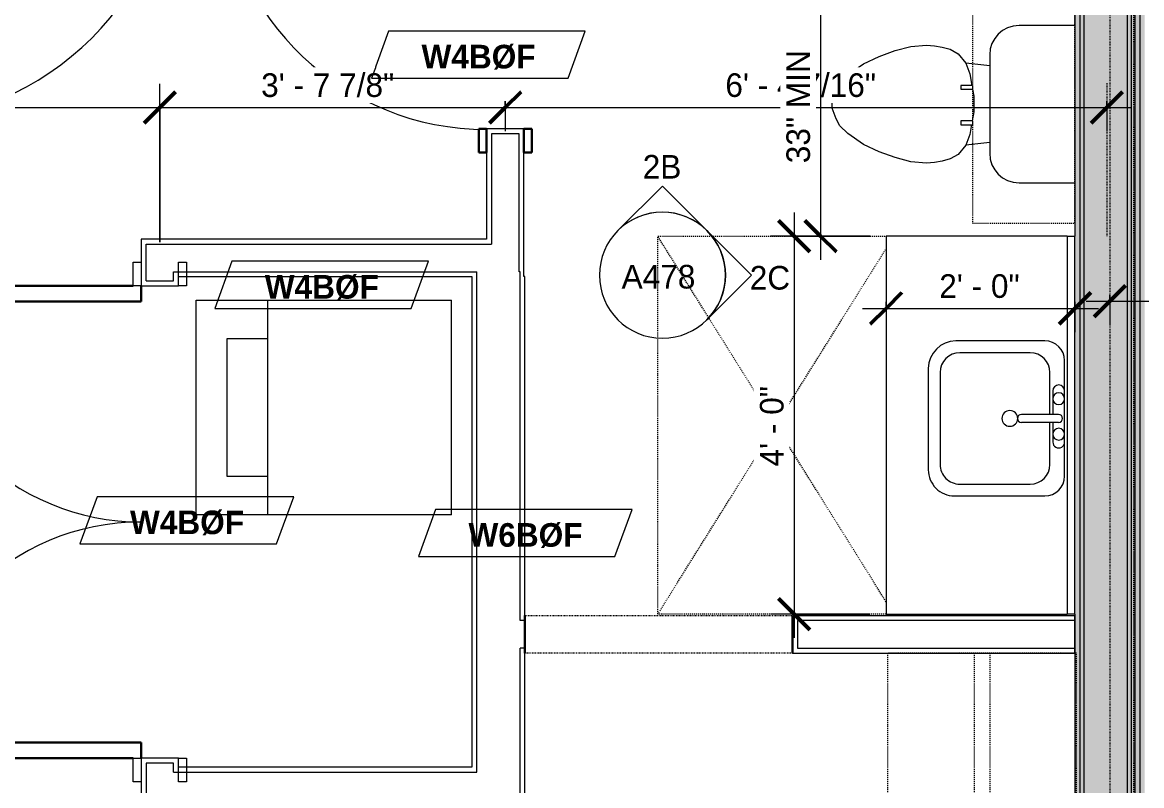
# Model space of a CAD drawing. Header units: inches. Extents: x -4010 to -1814, y 9846 to 12241.
# Drawn here: x -3476.9 to -3334.7, y 10224.8 to 10321.7 of the extents above; entities that cross this region are included whole.
import ezdxf

# ---------------------------------------------------------------- set-up
doc = ezdxf.new("R2010")
doc.units = ezdxf.units.IN
doc.header["$MEASUREMENT"] = 0
for name, pattern in [('Dash', [0.25, 0.125, -0.125]), ('Dash 3_32_', [0.1875, 0.09375, -0.09375]), ('Dash_2_', [0.25, 0.125, -0.125]), ('Overhead', [0.15625, 0.09375, -0.0625])]:
    doc.linetypes.add(name, pattern=pattern)
for name, color, linetype, lineweight in [('0-1', 7, 'Continuous', 5), ('0-3', 8, 'Continuous', 9), ('A-ANNO-DIMS', 211, 'Continuous', 9), ('A-ANNO-DIMS-32', 211, 'Continuous', 9), ('A-DETL-1', 90, 'Dash 3_32_', 18), ('A-DETL-GENF-3', 92, 'Overhead', 9), ('A-DETL-MEDM', 33, 'Continuous', 30), ('A-DOOR-1', 7, 'Continuous', 9), ('A-DOOR-2', 10, 'Continuous', 30), ('A-DOOR-3', 31, 'Continuous', 9), ('A-DOOR-4', 31, 'Continuous', 30), ('A-DOOR-FRAM-2', 10, 'Continuous', 30), ('A-DOOR-FRAM-3', 31, 'Continuous', 30), ('A-GENM', 5, 'Continuous', 9), ('A-GENM-HDLN', 13, 'Dash', 9), ('A-WALL', 113, 'Continuous', 18), ('A-WALL-2', 250, 'Continuous', 18), ('A-WALL-3', 113, 'Continuous', 9), ('A-WALL-IDEN', 211, 'Continuous', 9), ('G-ANNO-SYMB-3', 111, 'Continuous', 9), ('G-ANNO-SYMB-4', 111, 'Dash_2_', 9), ('I-WALL-1', 21, 'Continuous', 18), ('I-WALL-2', 241, 'Continuous', 5), ('I-WALL-3', 7, 'Continuous', 9), ('P-SANR-FIXT', 6, 'Continuous', 9), ('Q-CASE', 31, 'Continuous', 9), ('Q-CASE-1', 31, 'Dash', 9), ('Q-CASE-HDLN', 31, 'Dash', 9)]:
    doc.layers.add(name, color=color, linetype=linetype, lineweight=lineweight)
doc.styles.add('Century Gothic', font='ufonts.com_century-gothic.ttf', dxfattribs={"height": 3})
doc.styles.add('Century Gothic_B_1', font='GOTHICB.TTF', dxfattribs={"height": 3})
doc.dimstyles.new('OD_1__HACK_2', dxfattribs={"dimscale": 12, "dimtxt": 3.132505, "dimasz": 0.333333, "dimexe": 0.25, "dimexo": 0.166667, "dimgap": 0.041667, "dimtad": 1, "dimdec": 4, "dimrnd": 0.0625, "dimzin": 3, "dimdsep": 46, "dimlunit": 4, "dimtxsty": 'Century Gothic', "dimblk1": 'OBLIQUE', "dimblk2": 'OBLIQUE', "dimsah": 1, "dimcen": 0.09, "dimdle": 0.25, "dimazin": 0, "dimtfac": 1, "dimtdec": 4, "dimtix": 1, "dimtmove": 0, "dimatfit": 3, "dimfxl": 1, "dimtvp": 1, "dimtfill": 1, "dimfrac": 2, "dimtolj": 1, "dimtzin": 0, "dimarcsym": 2})
doc.dimstyles.new('OD_1__HACK_2_1', dxfattribs={"dimscale": 12, "dimtxt": 3.132505, "dimasz": 0.333333, "dimexe": 0.25, "dimexo": 0.166667, "dimgap": 0.041667, "dimtad": 1, "dimdec": 4, "dimrnd": 0.0625, "dimzin": 3, "dimdsep": 46, "dimlunit": 4, "dimtxsty": 'Century Gothic', "dimblk1": 'OBLIQUE', "dimblk2": 'OBLIQUE', "dimsah": 1, "dimcen": 0.09, "dimdle": 0.25, "dimazin": 0, "dimtfac": 1, "dimtdec": 4, "dimtix": 1, "dimtmove": 0, "dimatfit": 3, "dimfxl": 1, "dimtvp": 1, "dimtfill": 1, "dimfrac": 2, "dimtolj": 1, "dimtzin": 0, "dimarcsym": 2})

# ---------------------------------------------------------------- blocks, each defined once
blk = doc.blocks.new('HOLLOW METAL - UNIT DOOR-2191978-UNIT PLANS - 2ND _ 3RD FLOOR')
at = {"layer": 'A-DOOR-1'}
blk.add_arc((18, 3.875), 36, 90, 180, dxfattribs=at)
at = {"layer": 'A-DOOR-2'}
for p, q in [((18, 39.875), (16.25, 39.875)), ((16.25, 39.875), (16.25, 3.875)), ((18, 3.875), (18, 39.875)), ((16.25, 3.875), (18, 3.875))]:
    blk.add_line(p, q, dxfattribs=at)
at = {"layer": 'A-DOOR-FRAM-2'}
for p, q in [((-18, 3.875), (-20, 3.875)), ((-20, 3.875), (-20, -4.125)), ((-18, 1.9375), (-18, 3.875)), ((18, 3.875), (18, 1.9375)), ((20, 3.875), (18, 3.875)), ((20, -4.125), (20, 3.875)), ((-17.375, 1.9375), (-18, 1.9375)), ((-17.375, -2.1875), (-17.375, 1.9375)), ((18, 1.9375), (17.375, 1.9375)), ((17.375, 1.9375), (17.375, -2.1875)), ((-18, -4.125), (-18, -2.1875)), ((-18, -2.1875), (-17.375, -2.1875)), ((17.375, -2.1875), (18, -2.1875)), ((18, -2.1875), (18, -4.125)), ((-20, -4.125), (-18, -4.125)), ((18, -4.125), (20, -4.125))]:
    blk.add_line(p, q, dxfattribs=at)
blk = doc.blocks.new('CTR - 1st Phase - Common Walls_rvt-1-UNIT PLANS - 2ND _ 3RD FLOOR')
at = {"layer": 'I-WALL-1'}
blk.add_hatch(color=256, dxfattribs=at).paths.add_polyline_path([(-3334.91, 9988.44), (-3334.29, 9988.44), (-3334.29, 10373.41), (-3334.91, 10373.41), (-3334.91, 9995.92)], flags=0)
at = {"layer": 'I-WALL-2'}
for points in [[(-3342.54, 9988.44), (-3342.54, 10374.04), (-3343.16, 10374.04), (-3343.16, 9988.44)], [(-3342.04, 9988.44), (-3342.04, 10374.04), (-3342.54, 10374.04), (-3342.54, 9988.44)], [(-3342.04, 9988.44), (-3336.54, 9988.44), (-3336.54, 10374.04), (-3342.04, 10374.04), (-3342.04, 9995.92)], [(-3336.04, 9988.44), (-3336.04, 10374.04), (-3336.54, 10374.04), (-3336.54, 9988.44)], [(-3335.54, 9988.44), (-3335.54, 10374.04), (-3336.04, 10374.04), (-3336.04, 9988.44)], [(-3335.54, 9988.44), (-3334.91, 9988.44), (-3334.91, 10374.04), (-3335.54, 10374.04), (-3335.54, 9995.92)]]:
    blk.add_hatch(color=256, dxfattribs=at).paths.add_polyline_path(points, flags=0)
at = {"layer": 'A-WALL-2'}
for p, q in [((-3342.54, 10373.41), (-3342.54, 9988.44)), ((-3342.04, 10373.41), (-3342.04, 9988.44)), ((-3336.54, 10373.41), (-3336.54, 9988.44)), ((-3336.04, 10373.41), (-3336.04, 9988.44)), ((-3335.54, 10373.41), (-3335.54, 9988.44)), ((-3334.91, 10373.41), (-3334.91, 9988.44))]:
    blk.add_line(p, q, dxfattribs=at)
at = {"layer": 'I-WALL-3'}
for p, q in [((-3343.16, 10332.89), (-3343.16, 10294.6)), ((-3343.16, 10246.6), (-3343.16, 9988.44))]:
    blk.add_line(p, q, dxfattribs=at)
at = {"layer": '0-3', "rotation": 180}
blk.add_blockref('HOLLOW METAL - UNIT DOOR-2191978-UNIT PLANS - 2ND _ 3RD FLOOR', (-3475.52, 10349.09), dxfattribs=at)
blk = doc.blocks.new('SWING - DOUBLE - FLUSH - 5-0 x 6-8 - DUMMY-3700318-UNIT PLANS - 2ND _ 3RD FLOOR')
at = {"layer": 'A-DOOR-3'}
for p, q in [((-33, 2.375), (-33, 3.375)), ((-33, 3.375), (-30, 3.375)), ((-30, 3.375), (-30, 2.375)), ((30, 2.375), (30, 3.375)), ((30, 3.375), (33, 3.375)), ((33, 3.375), (33, 2.375)), ((-30, 2.375), (-33, 2.375)), ((33, 2.375), (30, 2.375)), ((-33, -2.375), (-30, -2.375)), ((-33, -3.375), (-33, -2.375)), ((-30, -2.375), (-30, -3.375)), ((30, -2.375), (33, -2.375)), ((30, -3.375), (30, -2.375)), ((33, -2.375), (33, -3.375)), ((-30, -3.375), (-33, -3.375)), ((33, -3.375), (30, -3.375))]:
    blk.add_line(p, q, dxfattribs=at)
for centre, start, end in [((-30, -2.375), 270, 0), ((30, -2.375), 180, 270)]:
    blk.add_arc(centre, 30, start, end, dxfattribs=at)
at = {"layer": 'A-DOOR-4'}
for p, q in [((-28, -2.375), (-30, -2.375)), ((-28, -32.375), (-28, -2.375)), ((28, -2.375), (30, -2.375)), ((28, -32.375), (28, -2.375)), ((-30, -3.375), (-30, -32.375)), ((30, -3.375), (30, -32.375)), ((-30, -32.375), (-28, -32.375)), ((30, -32.375), (28, -32.375))]:
    blk.add_line(p, q, dxfattribs=at)
blk = doc.blocks.new('Door-Opening - 34_ x 80_-3924454-UNIT PLANS - 2ND _ 3RD FLOOR')
at = {"layer": 'A-DETL-GENF-3'}
for p, q in [((-17.32, 2.37), (16.68, 2.37)), ((16.68, -2.38), (-17.32, -2.38))]:
    blk.add_line(p, q, dxfattribs=at)
at = {"layer": 'A-DETL-MEDM'}
for p, q in [((-17.32, -2.38), (-17.32, 2.37)), ((16.68, 2.37), (16.68, -2.38))]:
    blk.add_line(p, q, dxfattribs=at)
blk = doc.blocks.new('M_Sink Vanity-Square - 500 x 440mm-1352614-UNIT PLANS - 2ND _ 3RD FLOOR')
at = {"layer": 'P-SANR-FIXT'}
for p, q in [((7.96, 7.09), (-6.72, 7.09)), ((3.62, 7.09), (-2.88, 7.09)), ((0.12, 6.33), (0.12, 1.59)), ((1.12, 6.33), (1.12, 1.59)), ((-9.22, 4.59), (-9.22, -6.73)), ((0.12, 5.22), (-5.22, 5.22)), ((-2.88, 5.59), (0.12, 5.59)), ((1.12, 5.59), (3.62, 5.59)), ((6.46, 5.22), (1.12, 5.22)), ((10.46, -6.91), (10.46, 4.59)), ((-7.72, 2.72), (-7.72, -6.23)), ((8.96, -6.23), (8.96, 2.72)), ((-5.22, -8.73), (6.46, -8.73)), ((-5.72, -10.23), (7.14, -10.23))]:
    blk.add_line(p, q, dxfattribs=at)
for centre, radius, start, end in [((-6.72, 4.59), 2.5, 90, 180), ((-2.88, 6.34), 0.75, 90, 270), ((-1.88, 6.34), 0.75, 360, 180), ((-1.88, 6.34), 0.75, 180, 0), ((0.62, 6.33), 0.5, 360, 180), ((2.62, 6.34), 0.75, 360, 180), ((2.62, 6.34), 0.75, 180, 360), ((3.62, 6.34), 0.75, 270, 90), ((7.96, 4.59), 2.5, 360, 90), ((-5.22, 2.72), 2.5, 90, 180), ((6.46, 2.72), 2.5, 0, 90), ((0.62, 1.59), 0.5, 180, 0), ((0.62, 0.13), 1, 360, 180), ((0.62, 0.13), 1, 180, 0), ((-5.72, -6.73), 3.5, 180, 270), ((-5.22, -6.23), 2.5, 180, 270), ((6.46, -6.23), 2.5, 270, 0), ((7.14, -6.91), 3.32, 270, 0)]:
    blk.add_arc(centre, radius, start, end, dxfattribs=at)
blk = doc.blocks.new('Toilet-Domestic-3D - Toilet-Domestic-3D-V40-UNIT PLANS - 2ND _ 3RD FLOOR')
at = {"layer": 'P-SANR-FIXT'}
for p, q in [((-2.74, 11), (-1.87, 11.5)), ((-1.87, 11.5), (-0.5, 12)), ((-0.5, 12), (0.5, 12)), ((0.5, 12), (1.87, 11.5)), ((1.87, 11.5), (2.74, 11)), ((-5.13, 8), (-3.74, 10)), ((-3.74, 10), (-2.74, 11)), ((2.74, 11), (3.74, 10)), ((3.74, 10), (5.13, 8)), ((-6.06, 6), (-5.13, 8)), ((5.13, 8), (6.06, 6)), ((-6.79, 4), (-6.06, 6)), ((6.06, 6), (6.79, 4)), ((-7.33, 1.99), (-6.79, 4)), ((6.79, 4), (7.33, 1.99)), ((-7.5, 0), (-7.33, 1.99)), ((7.33, 1.99), (7.5, 0)), ((-7.41, -1), (-7.5, 0)), ((-7.24, -2), (-7.41, -1)), ((7.41, -1), (7.24, -2)), ((7.5, 0), (7.41, -1)), ((-6.97, -3), (-7.24, -2)), ((7.24, -2), (6.97, -3)), ((-6.4, -4), (-6.97, -3)), ((-5.21, -5), (-6.4, -4)), ((6.4, -4), (5.21, -5)), ((6.97, -3), (6.4, -4)), ((-3.84, -5.5), (-5.21, -5)), ((-4.86, -8.02), (-5.21, -5)), ((-2.61, -5.72), (-3.84, -5.5)), ((3.84, -5.5), (2.37, -5.76)), ((5.21, -5), (3.84, -5.5)), ((4.86, -8.02), (5.21, -5)), ((-1, -6), (-2.13, -5.8)), ((1, -6), (-1, -6)), ((1.89, -5.84), (1, -6)), ((6.25, -8.02), (-6.25, -8.02)), ((-9.98, -11.75), (-9.98, -18.85)), ((9.98, -18.85), (9.98, -11.75))]:
    blk.add_line(p, q, dxfattribs=at)
for centre, start, end in [((-6.25, -11.75), 90, 180), ((6.25, -11.75), 0, 90)]:
    blk.add_arc(centre, 3.73, start, end, dxfattribs=at)
blk = doc.blocks.new('Bath Vanity - Bath Vanity 48_-2551079-UNIT PLANS - 2ND _ 3RD FLOOR')
at = {"layer": 'Q-CASE'}
for p, q in [((-23.26, -1), (-23.26, -24)), ((24.74, -24), (24.74, -1)), ((-23.26, -24), (24.74, -24))]:
    blk.add_line(p, q, dxfattribs=at)
blk = doc.blocks.new('ADA Clearances - 30_x48_-V16-UNIT PLANS - 2ND _ 3RD FLOOR')
at = {"layer": 'A-GENM-HDLN'}
for p, q in [((15, 24), (-14, -22.41)), ((-14, 24), (15, 24)), ((15, 24), (15, -24)), ((-14, 22.41), (15, -24)), ((15, -24), (-14, -24))]:
    blk.add_line(p, q, dxfattribs=at)
blk = doc.blocks.new('BATHROOM MIRROR - BATHROOM MIRROR 48_-3124766-UNIT PLANS - 2ND _ 3RD FLOOR')
at = {"layer": 'Q-CASE'}
for p, q in [((24.74, 24), (-23.26, 24)), ((-23.26, 23), (-23.26, 24)), ((-23.26, 23), (24.74, 23)), ((24.74, 24), (24.74, 23))]:
    blk.add_line(p, q, dxfattribs=at)
blk = doc.blocks.new('300 Series Wall Hung Cabinet_326 - 30_-2909952-UNIT PLANS - 2ND _ 3RD FLOOR')
at = {"layer": 'Q-CASE'}
for p, q in [((-2.5, -13.19), (-2.01, -13.19)), ((-2.5, -13.19), (-2.5, -14.69)), ((-2.01, -14.69), (-2.01, -13.19)), ((2, -13.19), (2.49, -13.19)), ((2, -13.19), (2, -14.69)), ((2.49, -14.69), (2.49, -13.19)), ((-2.5, -14.69), (-2.01, -14.69)), ((2, -14.69), (2.49, -14.69))]:
    blk.add_line(p, q, dxfattribs=at)
at = {"layer": 'Q-CASE-1'}
for p, q in [((15, -0.19), (-15, -0.19)), ((-15, -0.19), (-15, -13.19)), ((15, -13.19), (15, -0.19)), ((-15, -13.19), (15, -13.19))]:
    blk.add_line(p, q, dxfattribs=at)
blk = doc.blocks.new('Stacked Washer and Dryer - 26_x25_ - Private-1352637-UNIT PLANS - 2ND _ 3RD FLOOR')
at = {"layer": 'P-SANR-FIXT'}
for p, q in [((0, 13.625), (32.4375, 13.625)), ((0, 13.625), (0, -13.625)), ((23.34375, 13.625), (23.34375, -13.625)), ((32.4375, 13.625), (32.4375, -13.625)), ((23.34375, 8.75), (28.53125, 8.75)), ((28.53125, 8.75), (28.53125, -8.75)), ((28.53125, -8.75), (23.34375, -8.75)), ((32.4375, -13.625), (0, -13.625))]:
    blk.add_line(p, q, dxfattribs=at)
blk = doc.blocks.new('SWING - SINGLE - FLUSH - 2-10 x 6-8 - PRIVACY-3199407-UNIT PLANS - 2ND _ 3RD FLOOR')
at = {"layer": 'A-DOOR-3'}
blk.add_arc((17, 2.37), 34.07, 93.3657, 180, dxfattribs=at)
at = {"layer": 'A-DOOR-4'}
for p, q in [((15, 2.37), (15, 36.38)), ((17, 36.38), (15, 36.38)), ((17, 2.37), (17, 36.38)), ((17, 2.37), (15, 2.37))]:
    blk.add_line(p, q, dxfattribs=at)
at = {"layer": 'A-DOOR-FRAM-3'}
for p, q in [((-17, 3.37), (-20, 3.37)), ((-20, 3.37), (-20, 2.37)), ((-17, 2.37), (-17, 3.37)), ((20, 3.37), (17, 3.37)), ((17, 3.37), (17, 2.37)), ((20, 2.37), (20, 3.37)), ((-20, 2.37), (-17, 2.37)), ((17, 2.37), (20, 2.37)), ((-17, -2.38), (-20, -2.38)), ((-20, -2.38), (-20, -3.38)), ((-17, -3.38), (-17, -2.38)), ((20, -2.38), (17, -2.38)), ((17, -2.38), (17, -3.38)), ((20, -3.38), (20, -2.38)), ((-20, -3.38), (-17, -3.38)), ((17, -3.38), (20, -3.38))]:
    blk.add_line(p, q, dxfattribs=at)
blk = doc.blocks.new('OD_CW_Closet - OD_CW_Closet-3802031-UNIT PLANS - 2ND _ 3RD FLOOR')
at = {"layer": 'Q-CASE-HDLN'}
for p, q in [((80.99, 24), (0.74, 24)), ((0.74, 24), (0.74, 0)), ((80.99, 0), (80.99, 24)), ((0.74, 13), (80.99, 13)), ((0.74, 11), (80.99, 11)), ((0.74, 0), (80.99, 0))]:
    blk.add_line(p, q, dxfattribs=at)
blk = doc.blocks.new('Elevation - Filled Arrow-152140-UNIT PLANS - 2ND _ 3RD FLOOR')
at = {"layer": 'G-ANNO-SYMB-3'}
for start, end in [(360, 180), (180, 360)]:
    blk.add_arc((0, 0), 0.25, start, end, dxfattribs=at)
blk = doc.blocks.new('Elevation - Filled Arrow-151867-UNIT PLANS - 2ND _ 3RD FLOOR')
at = {"layer": 'G-ANNO-SYMB-3'}
for p, q in [((0, 0.3536), (-0.1768, 0.1768)), ((0.1768, 0.1768), (0, 0.3536))]:
    blk.add_line(p, q, dxfattribs=at)
blk.add_arc((0, 0), 0.25, 45, 135, dxfattribs=at)
blk = doc.blocks.new('DIMBLOCK34-UNIT PLANS - 2ND _ 3RD FLOOR')
at = {"layer": 'A-ANNO-DIMS-32', "lineweight": 50}
for p, q in [((-3338.72, 10286.36), (-3336.72, 10288.36)), ((-3204.72, 10286.36), (-3202.72, 10288.36)), ((-3338.72, 10286.36), (-3340.72, 10284.36)), ((-3204.72, 10286.36), (-3206.72, 10284.36))]:
    blk.add_line(p, q, dxfattribs=at)
at = {"layer": 'A-ANNO-DIMS-32'}
for p, q in [((-3338.72, 10287.19), (-3338.72, 10283.36)), ((-3338.72, 10286.36), (-3338.72, 10287.19)), ((-3204.72, 10287.19), (-3204.72, 10283.36)), ((-3204.72, 10286.36), (-3204.72, 10287.19)), ((-3341.72, 10286.36), (-3204.72, 10286.36))]:
    blk.add_line(p, q, dxfattribs=at)
at = {"layer": 'A-ANNO-DIMS-32', "color": 0, "insert": (-3278.14, 10290.7), "char_height": 3, "width": 15.394, "attachment_point": 1, "line_spacing_factor": 0.984502, "style": 'Century Gothic', "bg_fill": 3, "box_fill_scale": 1.25, "bg_fill_color": 256, "bg_fill_true_color": 13158600, "bg_fill_transparency": 0}
blk.add_mtext('11\' - 2"', dxfattribs=at)
blk = doc.blocks.new('_Oblique')
at = {"color": 0, "linetype": 'ByBlock', "lineweight": -2}
blk.add_line((-0.5, -0.5), (0.5, 0.5), dxfattribs=at)
blk = doc.blocks.new('DIMBLOCK121-UNIT PLANS - 2ND _ 3RD FLOOR')
at = {"layer": 'A-ANNO-DIMS-32'}
for p, q in [((-3459.41, 10293.84), (-3459.41, 10313.93)), ((-3512.41, 10311.76), (-3512.41, 10307.93)), ((-3512.41, 10310.93), (-3512.41, 10311.76)), ((-3512.41, 10310.93), (-3459.41, 10310.93)), ((-3459.41, 10310.93), (-3459.41, 10293.84))]:
    blk.add_line(p, q, dxfattribs=at)
at = {"layer": 'A-ANNO-DIMS-32', "lineweight": 50}
for p, q in [((-3512.41, 10310.93), (-3510.41, 10312.93)), ((-3459.41, 10310.93), (-3457.41, 10312.93)), ((-3512.41, 10310.93), (-3514.41, 10308.93)), ((-3459.41, 10310.93), (-3461.41, 10308.93))]:
    blk.add_line(p, q, dxfattribs=at)
at = {"layer": 'A-ANNO-DIMS-32', "color": 0, "insert": (-3491.15, 10315.28), "char_height": 3, "width": 12.5897, "attachment_point": 1, "line_spacing_factor": 0.984502, "style": 'Century Gothic', "bg_fill": 3, "box_fill_scale": 1.25, "bg_fill_color": 256, "bg_fill_true_color": 13158600, "bg_fill_transparency": 0}
blk.add_mtext('4\' - 5"', dxfattribs=at)
blk = doc.blocks.new('DIMBLOCK122-UNIT PLANS - 2ND _ 3RD FLOOR')
at = {"layer": 'A-ANNO-DIMS-32'}
for p, q in [((-3459.41, 10293.84), (-3459.41, 10313.93)), ((-3459.41, 10310.93), (-3415.53, 10310.93)), ((-3459.41, 10310.93), (-3459.41, 10293.84)), ((-3415.53, 10311.76), (-3415.53, 10307.93)), ((-3415.53, 10310.93), (-3415.53, 10311.76))]:
    blk.add_line(p, q, dxfattribs=at)
at = {"layer": 'A-ANNO-DIMS-32', "lineweight": 50}
for p, q in [((-3459.41, 10310.93), (-3457.41, 10312.93)), ((-3415.53, 10310.93), (-3413.53, 10312.93)), ((-3459.41, 10310.93), (-3461.41, 10308.93)), ((-3415.53, 10310.93), (-3417.53, 10308.93))]:
    blk.add_line(p, q, dxfattribs=at)
at = {"layer": 'A-ANNO-DIMS-32', "color": 0, "insert": (-3446.54, 10315.28), "char_height": 3, "width": 21.7784, "attachment_point": 1, "line_spacing_factor": 0.984502, "style": 'Century Gothic', "bg_fill": 3, "box_fill_scale": 1.25, "bg_fill_color": 256, "bg_fill_true_color": 13158600, "bg_fill_transparency": 0}
blk.add_mtext('3\' - 7 7/8"', dxfattribs=at)
blk = doc.blocks.new('DIMBLOCK123-UNIT PLANS - 2ND _ 3RD FLOOR')
at = {"layer": 'A-ANNO-DIMS-32', "lineweight": 50}
for p, q in [((-3415.53, 10310.93), (-3413.53, 10312.93)), ((-3339.12, 10310.93), (-3337.12, 10312.93)), ((-3415.53, 10310.93), (-3417.53, 10308.93)), ((-3339.12, 10310.93), (-3341.12, 10308.93))]:
    blk.add_line(p, q, dxfattribs=at)
at = {"layer": 'A-ANNO-DIMS-32'}
for p, q in [((-3415.53, 10311.76), (-3415.53, 10307.93)), ((-3415.53, 10310.93), (-3415.53, 10311.76)), ((-3415.53, 10310.93), (-3336.12, 10310.93)), ((-3339.12, 10311.76), (-3339.12, 10307.93)), ((-3339.12, 10310.93), (-3339.12, 10311.76))]:
    blk.add_line(p, q, dxfattribs=at)
at = {"layer": 'A-ANNO-DIMS-32', "color": 0, "insert": (-3387.57, 10315.28), "char_height": 3, "width": 24.5827, "attachment_point": 1, "line_spacing_factor": 0.984502, "style": 'Century Gothic', "bg_fill": 3, "box_fill_scale": 1.25, "bg_fill_color": 256, "bg_fill_true_color": 13158600, "bg_fill_transparency": 0}
blk.add_mtext('6\' - 4 7/16"', dxfattribs=at)
blk = doc.blocks.new('DIMBLOCK204-UNIT PLANS - 2ND _ 3RD FLOOR')
at = {"layer": 'A-ANNO-DIMS-32'}
for p, q in [((-3378.84, 10297.6), (-3378.84, 10243.6)), ((-3369.16, 10294.6), (-3381.84, 10294.6)), ((-3378.84, 10294.6), (-3369.16, 10294.6)), ((-3369.16, 10246.6), (-3381.84, 10246.6)), ((-3378.84, 10246.6), (-3369.16, 10246.6))]:
    blk.add_line(p, q, dxfattribs=at)
at = {"layer": 'A-ANNO-DIMS-32', "lineweight": 50}
for p, q in [((-3378.84, 10294.6), (-3380.84, 10296.6)), ((-3378.84, 10294.6), (-3376.84, 10292.6)), ((-3378.84, 10246.6), (-3380.84, 10248.6)), ((-3378.84, 10246.6), (-3376.84, 10244.6))]:
    blk.add_line(p, q, dxfattribs=at)
at = {"layer": 'A-ANNO-DIMS-32', "color": 0, "insert": (-3383.18, 10265.36), "char_height": 3, "width": 12.5897, "attachment_point": 1, "rotation": 90, "line_spacing_factor": 0.984502, "style": 'Century Gothic', "bg_fill": 3, "box_fill_scale": 1.25, "bg_fill_color": 256, "bg_fill_true_color": 13158600, "bg_fill_transparency": 0}
blk.add_mtext('4\' - 0"', dxfattribs=at)
blk = doc.blocks.new('DIMBLOCK205-UNIT PLANS - 2ND _ 3RD FLOOR')
at = {"layer": 'A-ANNO-DIMS-32', "lineweight": 50}
for p, q in [((-3367.16, 10285.43), (-3365.16, 10287.43)), ((-3343.16, 10285.43), (-3341.16, 10287.43)), ((-3367.16, 10285.43), (-3369.16, 10283.43)), ((-3343.16, 10285.43), (-3345.16, 10283.43))]:
    blk.add_line(p, q, dxfattribs=at)
at = {"layer": 'A-ANNO-DIMS-32'}
for p, q in [((-3370.16, 10285.43), (-3340.16, 10285.43)), ((-3367.16, 10286.25), (-3367.16, 10282.43)), ((-3367.16, 10285.43), (-3367.16, 10286.25)), ((-3343.16, 10286.25), (-3343.16, 10282.43)), ((-3343.16, 10285.43), (-3343.16, 10286.25))]:
    blk.add_line(p, q, dxfattribs=at)
at = {"layer": 'A-ANNO-DIMS-32', "color": 0, "insert": (-3360.4, 10289.77), "char_height": 3, "width": 12.5897, "attachment_point": 1, "line_spacing_factor": 0.984502, "style": 'Century Gothic', "bg_fill": 3, "box_fill_scale": 1.25, "bg_fill_color": 256, "bg_fill_true_color": 13158600, "bg_fill_transparency": 0}
blk.add_mtext('2\' - 0"', dxfattribs=at)
blk = doc.blocks.new('DIMBLOCK370-UNIT PLANS - 2ND _ 3RD FLOOR')
at = {"layer": 'A-ANNO-DIMS-32'}
for p, q in [((-3375.47, 10331.14), (-3375.47, 10291.6)), ((-3374.64, 10328.14), (-3378.47, 10328.14)), ((-3375.47, 10328.14), (-3374.64, 10328.14)), ((-3369.16, 10294.6), (-3378.47, 10294.6)), ((-3375.47, 10294.6), (-3369.16, 10294.6))]:
    blk.add_line(p, q, dxfattribs=at)
at = {"layer": 'A-ANNO-DIMS-32', "lineweight": 50}
for p, q in [((-3375.47, 10328.14), (-3377.47, 10330.14)), ((-3375.47, 10328.14), (-3373.47, 10326.14)), ((-3375.47, 10294.6), (-3377.47, 10296.6)), ((-3375.47, 10294.6), (-3373.47, 10292.6))]:
    blk.add_line(p, q, dxfattribs=at)
at = {"layer": 'A-ANNO-DIMS-32', "color": 0, "insert": (-3379.82, 10303.86), "char_height": 3, "width": 18.0194, "attachment_point": 1, "rotation": 90, "line_spacing_factor": 0.984502, "style": 'Century Gothic', "bg_fill": 3, "box_fill_scale": 1.25, "bg_fill_color": 256, "bg_fill_true_color": 13158600, "bg_fill_transparency": 0}
blk.add_mtext('33" MIN', dxfattribs=at)
blk = doc.blocks.new('Wall Tag - Arch Wall-3956453-UNIT PLANS - 2ND _ 3RD FLOOR')
at = {"layer": 'A-WALL-IDEN'}
for p, q in [((-0.3561, 0.0937), (-0.4244, -0.0937)), ((0.4244, 0.0937), (-0.3561, 0.0937)), ((0.3561, -0.0937), (0.4244, 0.0937)), ((-0.4244, -0.0937), (0.3561, -0.0937))]:
    blk.add_line(p, q, dxfattribs=at)

msp = doc.modelspace()

# ---------------------------------------------------------------- linework, layer by layer
at = {"layer": 'A-DETL-1'}
for p, q in [((-3338.72374, 10373.4144), (-3338.72374, 10019.4144)), ((-3339.12374, 10314.0394), (-3339.12374, 10294.6019))]:
    msp.add_line(p, q, dxfattribs=at)
at = {"layer": 'A-WALL'}
for p, q in [((-3417.28165, 10307.5894), (-3417.28165, 10293.5894)), ((-3413.78165, 10307.5894), (-3417.28165, 10307.5894)), ((-3413.78165, 10290.0894), (-3413.78165, 10307.5894)), ((-3461.15554, 10293.5894), (-3417.28165, 10293.5894)), ((-3461.15554, 10288.9394), (-3461.15554, 10293.5894)), ((-3457.65554, 10290.0894), (-3419.15554, 10290.0894)), ((-3457.65554, 10288.9394), (-3457.65554, 10290.0894)), ((-3419.15554, 10226.5394), (-3419.15554, 10290.0894)), ((-3413.65554, 10290.0894), (-3413.78165, 10290.0894)), ((-3413.65554, 10245.7894), (-3413.65554, 10290.0894)), ((-3461.15554, 10288.9394), (-3457.65554, 10288.9394)), ((-3413.03054, 10245.7894), (-3413.65554, 10245.7894)), ((-3343.16124, 10245.7894), (-3378.40554, 10245.7894)), ((-3378.40554, 10245.7894), (-3378.40554, 10242.2894)), ((-3413.03054, 10242.2894), (-3413.65554, 10242.2894)), ((-3413.65554, 10223.0394), (-3413.65554, 10242.2894)), ((-3378.40554, 10242.2894), (-3343.16124, 10242.2894)), ((-3457.65554, 10227.6894), (-3461.15554, 10227.6894)), ((-3461.15554, 10227.6894), (-3461.15554, 10223.35305)), ((-3457.65554, 10226.5394), (-3457.65554, 10227.6894)), ((-3457.65554, 10226.5394), (-3419.15554, 10226.5394))]:
    msp.add_line(p, q, dxfattribs=at)
at = {"layer": 'A-WALL-3'}
for p, q in [((-3413.15665, 10308.2144), (-3417.90665, 10308.2144)), ((-3417.90665, 10308.2144), (-3417.90665, 10294.2144)), ((-3413.15665, 10289.4644), (-3413.15665, 10308.2144)), ((-3417.90665, 10294.2144), (-3461.78054, 10294.2144)), ((-3461.78054, 10294.2144), (-3461.78054, 10288.3144)), ((-3461.78054, 10288.3144), (-3457.03054, 10288.3144)), ((-3457.03054, 10289.4644), (-3419.78054, 10289.4644)), ((-3457.03054, 10288.3144), (-3457.03054, 10289.4644)), ((-3419.78054, 10289.4644), (-3419.78054, 10227.1644)), ((-3413.03054, 10289.4644), (-3413.15665, 10289.4644)), ((-3413.03054, 10246.4144), (-3413.03054, 10289.4644)), ((-3343.16124, 10246.4144), (-3379.03054, 10246.4144)), ((-3343.16124, 10241.6644), (-3343.16124, 10246.4144)), ((-3413.03054, 10222.4144), (-3413.03054, 10241.6644)), ((-3379.03054, 10241.6644), (-3343.16124, 10241.6644)), ((-3461.78054, 10228.3144), (-3461.78054, 10223.61194)), ((-3457.03054, 10228.3144), (-3461.78054, 10228.3144)), ((-3457.03054, 10227.1644), (-3457.03054, 10228.3144)), ((-3419.78054, 10227.1644), (-3457.03054, 10227.1644))]:
    msp.add_line(p, q, dxfattribs=at)
at = {"layer": 'G-ANNO-SYMB-4'}
msp.add_line((-3335.72374, 10380.92078), (-3335.72374, 9977.52729), dxfattribs=at)

# ---------------------------------------------------------------- block references
at = {"layer": '0-1'}
msp.add_blockref('CTR - 1st Phase - Common Walls_rvt-1-UNIT PLANS - 2ND _ 3RD FLOOR', (0, 0), dxfattribs=at)
at = {"layer": 'A-DOOR-3'}
for name, p, rotation in [('SWING - SINGLE - FLUSH - 2-10 x 6-8 - PRIVACY-3199407-UNIT PLANS - 2ND _ 3RD FLOOR', (-3415.53165, 10325.2144), 90), ('SWING - DOUBLE - FLUSH - 5-0 x 6-8 - DUMMY-3700318-UNIT PLANS - 2ND _ 3RD FLOOR', (-3459.40554, 10258.3144), 270.0000000000007), ('Door-Opening - 34_ x 80_-3924454-UNIT PLANS - 2ND _ 3RD FLOOR', (-3396.35292, 10244.0394), 180)]:
    msp.add_blockref(name, p, dxfattribs=dict(at, rotation=rotation))
at = {"layer": 'A-GENM', "rotation": 180}
msp.add_blockref('ADA Clearances - 30_x48_-V16-UNIT PLANS - 2ND _ 3RD FLOOR', (-3381.16124, 10270.6019), dxfattribs=at)
at = {"layer": 'A-WALL-IDEN', "xscale": 31.99999999999999, "yscale": 31.99999999999999, "zscale": 31.99999999999999}
for p in [(-3455.98752, 10258.52123), (-3412.98752, 10256.92006)]:
    msp.add_blockref('Wall Tag - Arch Wall-3956453-UNIT PLANS - 2ND _ 3RD FLOOR', p, dxfattribs=at)
at = {"layer": 'G-ANNO-SYMB-3', "xscale": 31.99999999999999, "yscale": 31.99999999999999, "zscale": 31.99999999999999}
for name in ['Elevation - Filled Arrow-151867-UNIT PLANS - 2ND _ 3RD FLOOR', 'Elevation - Filled Arrow-152140-UNIT PLANS - 2ND _ 3RD FLOOR']:
    msp.add_blockref(name, (-3395.57353, 10289.64857), dxfattribs=at)
at = {"layer": 'G-ANNO-SYMB-3', "extrusion": (0, 0, -1), "xscale": 31.99999999999999, "yscale": 31.99999999999999, "zscale": 31.99999999999999, "rotation": 89.99999999999991}
msp.add_blockref('Elevation - Filled Arrow-151867-UNIT PLANS - 2ND _ 3RD FLOOR', (3395.57353, 10289.64857), dxfattribs=at)
at = {"layer": 'P-SANR-FIXT'}
for name, p, rotation in [('Toilet-Domestic-3D - Toilet-Domestic-3D-V40-UNIT PLANS - 2ND _ 3RD FLOOR', (-3362.01246, 10311.37119), 89.99999999985548), ('Stacked Washer and Dryer - 26_x25_ - Private-1352637-UNIT PLANS - 2ND _ 3RD FLOOR', (-3422.34415, 10272.8394), 180), ('M_Sink Vanity-Square - 500 x 440mm-1352614-UNIT PLANS - 2ND _ 3RD FLOOR', (-3351.56039, 10272.08138), 269.9999999996636)]:
    msp.add_blockref(name, p, dxfattribs=dict(at, rotation=rotation))
at = {"layer": 'Q-CASE'}
for name, p, rotation in [('300 Series Wall Hung Cabinet_326 - 30_-2909952-UNIT PLANS - 2ND _ 3RD FLOOR', (-3342.97374, 10311.24619), 270.0000000000009), ('Bath Vanity - Bath Vanity 48_-2551079-UNIT PLANS - 2ND _ 3RD FLOOR', (-3343.15665, 10271.3396), 269.9999999996786), ('BATHROOM MIRROR - BATHROOM MIRROR 48_-3124766-UNIT PLANS - 2ND _ 3RD FLOOR', (-3367.16124, 10271.3396), 270.0000000000334), ('OD_CW_Closet - OD_CW_Closet-3802031-UNIT PLANS - 2ND _ 3RD FLOOR', (-3366.97374, 10242.4021), 269.9999999999985)]:
    msp.add_blockref(name, p, dxfattribs=dict(at, rotation=rotation))

# ---------------------------------------------------------------- texts
at = {"layer": 'A-WALL-IDEN', "char_height": 3, "width": 17.372, "attachment_point": 1, "style": 'Century Gothic_B_1'}
for s, insert in [('W4BØF', (-3446.07885, 10289.66891)), ('W4BØF', (-3463.20344, 10259.76877)), ('W6BØF', (-3420.20344, 10258.16759))]:
    msp.add_mtext(s, dxfattribs=dict(at, insert=insert))
at = {"layer": 'G-ANNO-SYMB-3', "char_height": 3, "attachment_point": 1, "style": 'Century Gothic'}
for s, insert, width in [('2B', (-3398.06977, 10304.91392), 5.757), ('A478', (-3400.74947, 10290.95499), 12.221), ('2C', (-3384.47406, 10290.82057), 6.969)]:
    msp.add_mtext(s, dxfattribs=dict(at, insert=insert, width=width))

# ---------------------------------------------------------------- next in the draw order: dimensions: what is measured, and where the dimension line sits
at = {"layer": 'A-ANNO-DIMS'}
for base, p1, p2, override, picture, middle in [((-3459.40554, 10310.93413), (-3512.40554, 10313.76256), (-3459.40554, 10291.8394), {"dimpost": '<>', "dimfxl": 57.355253}, 'DIMBLOCK121-UNIT PLANS - 2ND _ 3RD FLOOR', (-3485.90554, 10313.00959)), ((-3204.72374, 10286.35963), (-3338.72374, 10289.18806), (-3204.72374, 10289.18806), {"dimpost": '<>', "dimfxl": 134}, 'DIMBLOCK34-UNIT PLANS - 2ND _ 3RD FLOOR', (-3271.72374, 10288.39736))]:
    dim = msp.add_linear_dim(base=base, p1=p1, p2=p2, dimstyle='OD_1__HACK_2', override=override, dxfattribs=at)
    dim.commit()
    dim.dimension.update_dxf_attribs({"geometry": picture, "text_midpoint": middle})
dim = msp.add_linear_dim(base=(-3378.83521, 10246.6019), p1=(-3367.15665, 10294.6019), p2=(-3367.15665, 10246.6019), angle=90, dimstyle='OD_1__HACK_2', override={"dimpost": '<>', "dimfxl": 48}, dxfattribs=at)
dim.commit()
dim.dimension.update_dxf_attribs({"geometry": 'DIMBLOCK204-UNIT PLANS - 2ND _ 3RD FLOOR', "text_midpoint": (-3380.91067, 10270.6019)})

# ---------------------------------------------------------------- next in the draw order: dimensions: what is measured, and where the dimension line sits
for base, p1, p2, override, picture, middle in [((-3415.53165, 10310.93413), (-3459.40554, 10291.8394), (-3415.53165, 10313.76256), {"dimpost": '<>', "dimfxl": 49.046338}, 'DIMBLOCK122-UNIT PLANS - 2ND _ 3RD FLOOR', (-3437.46859, 10313.1758)), ((-3343.15665, 10285.42544), (-3367.15665, 10288.25387), (-3343.15665, 10288.25387), {"dimpost": '<>', "dimfxl": 24}, 'DIMBLOCK205-UNIT PLANS - 2ND _ 3RD FLOOR', (-3355.15665, 10287.5009))]:
    dim = msp.add_linear_dim(base=base, p1=p1, p2=p2, dimstyle='OD_1__HACK_2', override=override, dxfattribs=at)
    dim.commit()
    dim.dimension.update_dxf_attribs({"geometry": picture, "text_midpoint": middle})

# ---------------------------------------------------------------- next in the draw order: block references
at = {"layer": 'A-WALL-IDEN', "xscale": 31.99999999999999, "yscale": 31.99999999999999, "zscale": 31.99999999999999}
msp.add_blockref('Wall Tag - Arch Wall-3956453-UNIT PLANS - 2ND _ 3RD FLOOR', (-3438.86293, 10288.42138), dxfattribs=at)

# ---------------------------------------------------------------- next in the draw order: dimensions: what is measured, and where the dimension line sits
at = {"layer": 'A-ANNO-DIMS'}
dim = msp.add_linear_dim(base=(-3339.12374, 10310.93413), p1=(-3415.53165, 10313.76256), p2=(-3339.12374, 10313.76256), dimstyle='OD_1__HACK_2', override={"dimpost": '<>', "dimfxl": 76.40791}, dxfattribs=at)
dim.commit()
dim.dimension.update_dxf_attribs({"geometry": 'DIMBLOCK123-UNIT PLANS - 2ND _ 3RD FLOOR', "text_midpoint": (-3377.32769, 10313.1758)})

# ---------------------------------------------------------------- next in the draw order: block references
at = {"layer": 'A-WALL-IDEN', "xscale": 31.99999999999999, "yscale": 31.99999999999999, "zscale": 31.99999999999999}
msp.add_blockref('Wall Tag - Arch Wall-3956453-UNIT PLANS - 2ND _ 3RD FLOOR', (-3418.94966, 10317.6519), dxfattribs=at)

# ---------------------------------------------------------------- next in the draw order: texts
at = {"layer": 'A-WALL-IDEN', "insert": (-3426.16558, 10318.89943), "char_height": 3, "width": 17.372, "attachment_point": 1, "style": 'Century Gothic_B_1'}
msp.add_mtext('W4BØF', dxfattribs=at)

# ---------------------------------------------------------------- next in the draw order: dimensions: what is measured, and where the dimension line sits
at = {"layer": 'A-ANNO-DIMS'}
dim = msp.add_linear_dim(base=(-3375.4702, 10294.6019), p1=(-3372.64177, 10328.14049), p2=(-3367.16124, 10294.6019), angle=90, text='33" MIN', dimstyle='OD_1__HACK_2_1', override={"dimpost": '<>', "dimfxl": 33.983427}, dxfattribs=at)
dim.commit()
dim.dimension.update_dxf_attribs({"geometry": 'DIMBLOCK370-UNIT PLANS - 2ND _ 3RD FLOOR', "text_midpoint": (-3377.54566, 10311.37119)})

doc.saveas('drawing.dxf')
